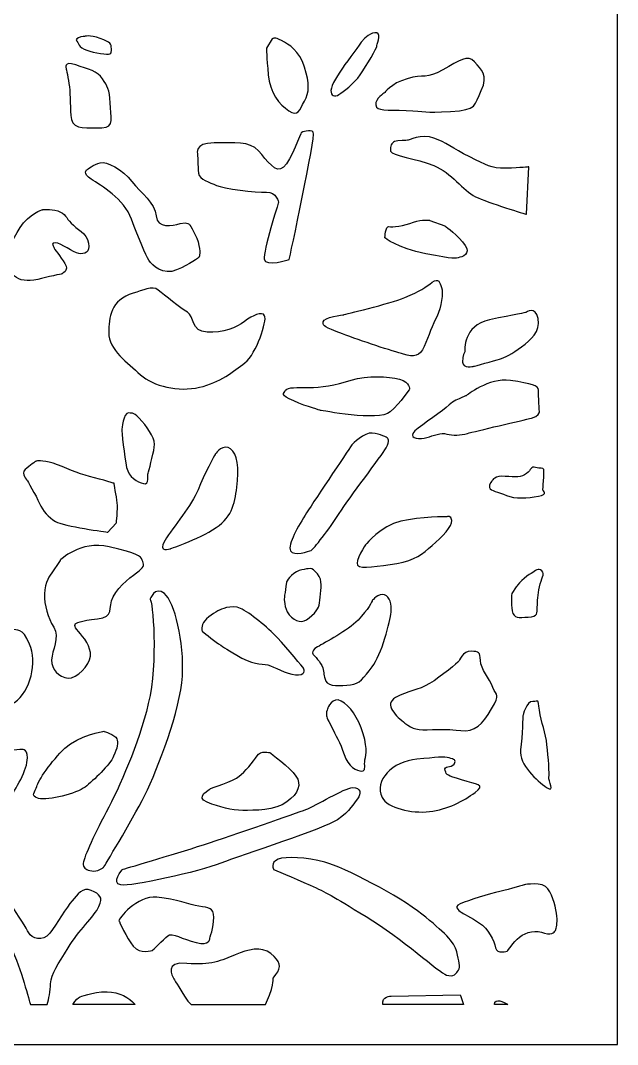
# Model space of a CAD drawing. Header units: centimetres. Extents: x -15.7 to -8.7, y -9 to 9.
# Drawn here: x -11.103 to -8.708, y -9 to -4.895 of the extents above; entities that cross this region are included whole.
import ezdxf

# ---------------------------------------------------------------- set-up
doc = ezdxf.new("R2010")
doc.units = ezdxf.units.CM
doc.header["$MEASUREMENT"] = 0
doc.layers.add('layer 1', color=7, linetype='Continuous')

msp = doc.modelspace()

# ---------------------------------------------------------------- linework, layer by layer
at = {"layer": 'layer 1', "color": 250, "lineweight": 30}
for points, knots in [([(-15.65204, 9.00077), (-15.65204, 9.00077), (-8.7077, 9.00077), (-8.7077, 9.00077), (-8.7077, 9.00077), (-8.7077, 9.00077), (-8.7077, -9.00021), (-8.7077, -9.00021), (-8.7077, -9.00021), (-8.7077, -9.00021), (-15.65204, -9.00021), (-15.65204, -9.00021), (-15.65204, -9.00021), (-15.65204, -9.00021), (-15.65204, 9.00077), (-15.65204, 9.00077)], [0, 0, 0, 0, 0.2, 0.2, 0.2, 0.2, 0.4, 0.4, 0.4, 0.4, 0.6, 0.6, 0.6, 0.6, 1, 1, 1, 1]), ([(-10.84813, -4.95873), (-10.84813, -4.95873), (-10.82677, -4.95098), (-10.78315, -4.96711), (-10.78315, -4.96711), (-10.73954, -4.98325), (-10.73954, -4.98647), (-10.73865, -5.00842), (-10.73865, -5.00842), (-10.73776, -5.03035), (-10.74132, -5.03359), (-10.78227, -5.02713), (-10.78227, -5.02713), (-10.82321, -5.02068), (-10.8597, -5.01035), (-10.86771, -4.99357), (-10.86771, -4.99357), (-10.87573, -4.97679), (-10.88285, -4.97551), (-10.87751, -4.96841), (-10.87751, -4.96841), (-10.87216, -4.96131), (-10.84813, -4.95873), (-10.84813, -4.95873)], [0, 0, 0, 0, 0.1428571, 0.1428571, 0.1428571, 0.1428571, 0.2857143, 0.2857143, 0.2857143, 0.2857143, 0.4285714, 0.4285714, 0.4285714, 0.4285714, 0.5714286, 0.5714286, 0.5714286, 0.5714286, 0.7142857, 0.7142857, 0.7142857, 0.7142857, 1, 1, 1, 1]), ([(-10.09332, -4.96776), (-10.08798, -4.96711), (-10.08531, -4.96002), (-10.05593, -4.97551), (-10.05593, -4.97551), (-10.02655, -4.99099), (-9.98383, -5.01488), (-9.96336, -5.08199), (-9.96336, -5.08199), (-9.94289, -5.1491), (-9.94378, -5.18136), (-9.96425, -5.21879), (-9.96425, -5.21879), (-9.98473, -5.25622), (-9.98918, -5.28074), (-10.02655, -5.25687), (-10.02655, -5.25687), (-10.06394, -5.23299), (-10.10311, -5.18266), (-10.10935, -5.11231), (-10.10935, -5.11231), (-10.11557, -5.04197), (-10.11646, -5.00584), (-10.11646, -5.00584), (-10.11646, -5.00584), (-10.11646, -5.00584), (-10.09332, -4.96776), (-10.09332, -4.96776)], [0, 0, 0, 0, 0.125, 0.125, 0.125, 0.125, 0.25, 0.25, 0.25, 0.25, 0.375, 0.375, 0.375, 0.375, 0.5, 0.5, 0.5, 0.5, 0.625, 0.625, 0.625, 0.625, 0.75, 0.75, 0.75, 0.75, 1, 1, 1, 1]), ([(-9.72837, -4.97228), (-9.7257, -4.96841), (-9.69456, -4.93937), (-9.67408, -4.94453), (-9.67408, -4.94453), (-9.6536, -4.9497), (-9.67586, -4.99551), (-9.67408, -4.99874), (-9.67408, -4.99874), (-9.6723, -5.00197), (-9.71412, -5.07553), (-9.73994, -5.11231), (-9.73994, -5.11231), (-9.76576, -5.1491), (-9.80759, -5.18072), (-9.82539, -5.19169), (-9.82539, -5.19169), (-9.8432, -5.20266), (-9.85833, -5.19685), (-9.85744, -5.17555), (-9.85744, -5.17555), (-9.85655, -5.15426), (-9.82985, -5.11102), (-9.80136, -5.07166), (-9.80136, -5.07166), (-9.77288, -5.03229), (-9.72837, -4.97228), (-9.72837, -4.97228)], [0, 0, 0, 0, 0.125, 0.125, 0.125, 0.125, 0.25, 0.25, 0.25, 0.25, 0.375, 0.375, 0.375, 0.375, 0.5, 0.5, 0.5, 0.5, 0.625, 0.625, 0.625, 0.625, 0.75, 0.75, 0.75, 0.75, 1, 1, 1, 1]), ([(-9.6433, -5.18548), (-9.6433, -5.18548), (-9.61821, -5.14779), (-9.55188, -5.1283), (-9.55188, -5.1283), (-9.48556, -5.1088), (-9.4748, -5.13089), (-9.40848, -5.0932), (-9.40848, -5.0932), (-9.34215, -5.05552), (-9.30809, -5.02953), (-9.28121, -5.06071), (-9.28121, -5.06071), (-9.25431, -5.0919), (-9.22564, -5.114), (-9.25431, -5.17508), (-9.25431, -5.17508), (-9.28299, -5.23616), (-9.26866, -5.25306), (-9.378, -5.25956), (-9.378, -5.25956), (-9.48736, -5.26605), (-9.4748, -5.25956), (-9.55547, -5.25565), (-9.55547, -5.25565), (-9.63613, -5.25176), (-9.67378, -5.25956), (-9.67737, -5.23356), (-9.67737, -5.23356), (-9.68095, -5.20757), (-9.6433, -5.18548), (-9.6433, -5.18548)], [0, 0, 0, 0, 0.1111111, 0.1111111, 0.1111111, 0.1111111, 0.2222222, 0.2222222, 0.2222222, 0.2222222, 0.3333333, 0.3333333, 0.3333333, 0.3333333, 0.4444444, 0.4444444, 0.4444444, 0.4444444, 0.5555556, 0.5555556, 0.5555556, 0.5555556, 0.6666667, 0.6666667, 0.6666667, 0.6666667, 0.7777778, 0.7777778, 0.7777778, 0.7777778, 1, 1, 1, 1]), ([(-10.92024, -5.08779), (-10.92024, -5.08779), (-10.93269, -5.05553), (-10.88196, -5.07295), (-10.88196, -5.07295), (-10.83123, -5.09037), (-10.79384, -5.09811), (-10.77426, -5.12909), (-10.77426, -5.12909), (-10.75467, -5.16007), (-10.74578, -5.16974), (-10.744, -5.22525), (-10.744, -5.22525), (-10.74221, -5.28074), (-10.72352, -5.32398), (-10.77692, -5.32462), (-10.77692, -5.32462), (-10.83034, -5.32527), (-10.89175, -5.3343), (-10.89887, -5.29236), (-10.89887, -5.29236), (-10.90599, -5.25041), (-10.90244, -5.19427), (-10.90688, -5.16071), (-10.90688, -5.16071), (-10.91133, -5.12715), (-10.92024, -5.08779), (-10.92024, -5.08779)], [0, 0, 0, 0, 0.125, 0.125, 0.125, 0.125, 0.25, 0.25, 0.25, 0.25, 0.375, 0.375, 0.375, 0.375, 0.5, 0.5, 0.5, 0.5, 0.625, 0.625, 0.625, 0.625, 0.75, 0.75, 0.75, 0.75, 1, 1, 1, 1]), ([(-10.3926, -5.4298), (-10.3926, -5.4298), (-10.40874, -5.38561), (-10.32628, -5.38561), (-10.32628, -5.38561), (-10.24382, -5.38561), (-10.18467, -5.37782), (-10.14882, -5.4168), (-10.14882, -5.4168), (-10.11296, -5.45579), (-10.0789, -5.51168), (-10.04844, -5.48308), (-10.04844, -5.48308), (-10.01796, -5.4545), (-9.97672, -5.34402), (-9.97672, -5.34402), (-9.97672, -5.34402), (-9.97672, -5.34402), (-9.93909, -5.32843), (-9.92833, -5.34273), (-9.92833, -5.34273), (-9.91758, -5.35702), (-10.02513, -5.85347), (-10.02513, -5.85347), (-10.02513, -5.85347), (-10.02513, -5.85347), (-10.12013, -5.88336), (-10.12552, -5.85217), (-10.12552, -5.85217), (-10.13089, -5.82098), (-10.06814, -5.62474), (-10.06814, -5.62474), (-10.06814, -5.62474), (-10.06814, -5.62474), (-10.07532, -5.58185), (-10.11655, -5.58315), (-10.11655, -5.58315), (-10.15778, -5.58445), (-10.29042, -5.56886), (-10.31731, -5.55586), (-10.31731, -5.55586), (-10.3442, -5.54286), (-10.38543, -5.53377), (-10.38902, -5.50648), (-10.38902, -5.50648), (-10.3926, -5.47919), (-10.3926, -5.4298), (-10.3926, -5.4298)], [0, 0, 0, 0, 0.0769231, 0.0769231, 0.0769231, 0.0769231, 0.1538462, 0.1538462, 0.1538462, 0.1538462, 0.2307692, 0.2307692, 0.2307692, 0.2307692, 0.3076923, 0.3076923, 0.3076923, 0.3076923, 0.3846154, 0.3846154, 0.3846154, 0.3846154, 0.4615385, 0.4615385, 0.4615385, 0.4615385, 0.5384615, 0.5384615, 0.5384615, 0.5384615, 0.6153846, 0.6153846, 0.6153846, 0.6153846, 0.6923077, 0.6923077, 0.6923077, 0.6923077, 0.7692308, 0.7692308, 0.7692308, 0.7692308, 0.8461538, 0.8461538, 0.8461538, 0.8461538, 1, 1, 1, 1]), ([(-9.55009, -5.37522), (-9.55009, -5.37522), (-9.49274, -5.34922), (-9.44433, -5.36612), (-9.44433, -5.36612), (-9.39593, -5.38302), (-9.37084, -5.4077), (-9.30092, -5.4415), (-9.30092, -5.4415), (-9.23101, -5.47529), (-9.21846, -5.48828), (-9.15573, -5.48699), (-9.15573, -5.48699), (-9.09298, -5.48568), (-9.06429, -5.48179), (-9.06429, -5.48179), (-9.06429, -5.48179), (-9.06429, -5.48179), (-9.07327, -5.67153), (-9.07327, -5.67153), (-9.07327, -5.67153), (-9.07327, -5.67153), (-9.22743, -5.62604), (-9.27761, -5.60134), (-9.27761, -5.60134), (-9.32781, -5.57666), (-9.37442, -5.50518), (-9.44433, -5.47658), (-9.44433, -5.47658), (-9.51424, -5.448), (-9.61462, -5.43759), (-9.61821, -5.4181), (-9.61821, -5.4181), (-9.62179, -5.39862), (-9.61283, -5.38431), (-9.60208, -5.38041), (-9.60208, -5.38041), (-9.59132, -5.37651), (-9.55009, -5.37522), (-9.55009, -5.37522)], [0, 0, 0, 0, 0.0909091, 0.0909091, 0.0909091, 0.0909091, 0.1818182, 0.1818182, 0.1818182, 0.1818182, 0.2727273, 0.2727273, 0.2727273, 0.2727273, 0.3636364, 0.3636364, 0.3636364, 0.3636364, 0.4545455, 0.4545455, 0.4545455, 0.4545455, 0.5454545, 0.5454545, 0.5454545, 0.5454545, 0.6363636, 0.6363636, 0.6363636, 0.6363636, 0.7272727, 0.7272727, 0.7272727, 0.7272727, 0.8181818, 0.8181818, 0.8181818, 0.8181818, 1, 1, 1, 1]), ([(-10.83717, -5.49348), (-10.83717, -5.49348), (-10.85688, -5.50648), (-10.81924, -5.53117), (-10.81924, -5.53117), (-10.7816, -5.55586), (-10.68659, -5.61045), (-10.65791, -5.69103), (-10.65791, -5.69103), (-10.62923, -5.77159), (-10.60055, -5.83527), (-10.588, -5.85607), (-10.588, -5.85607), (-10.57545, -5.87686), (-10.53063, -5.91845), (-10.47686, -5.89506), (-10.47686, -5.89506), (-10.42308, -5.87167), (-10.38723, -5.84437), (-10.38723, -5.84437), (-10.38723, -5.84437), (-10.38723, -5.84437), (-10.38006, -5.83268), (-10.38723, -5.79628), (-10.38723, -5.79628), (-10.3944, -5.7599), (-10.42488, -5.71311), (-10.42488, -5.71311), (-10.42488, -5.71311), (-10.42488, -5.71311), (-10.43026, -5.70142), (-10.46252, -5.70922), (-10.46252, -5.70922), (-10.49479, -5.71701), (-10.55395, -5.7313), (-10.55932, -5.67802), (-10.55932, -5.67802), (-10.56469, -5.62474), (-10.61847, -5.58835), (-10.65612, -5.54027), (-10.65612, -5.54027), (-10.69377, -5.49218), (-10.75829, -5.45839), (-10.7834, -5.46489), (-10.7834, -5.46489), (-10.80849, -5.47139), (-10.83717, -5.49348), (-10.83717, -5.49348)], [0, 0, 0, 0, 0.0769231, 0.0769231, 0.0769231, 0.0769231, 0.1538462, 0.1538462, 0.1538462, 0.1538462, 0.2307692, 0.2307692, 0.2307692, 0.2307692, 0.3076923, 0.3076923, 0.3076923, 0.3076923, 0.3846154, 0.3846154, 0.3846154, 0.3846154, 0.4615385, 0.4615385, 0.4615385, 0.4615385, 0.5384615, 0.5384615, 0.5384615, 0.5384615, 0.6153846, 0.6153846, 0.6153846, 0.6153846, 0.6923077, 0.6923077, 0.6923077, 0.6923077, 0.7692308, 0.7692308, 0.7692308, 0.7692308, 0.8461538, 0.8461538, 0.8461538, 0.8461538, 1, 1, 1, 1]), ([(-11.01463, -5.65333), (-11.01463, -5.65333), (-11.07021, -5.66892), (-11.10426, -5.72481), (-11.10426, -5.72481), (-11.13833, -5.78069), (-11.15982, -5.81968), (-11.15804, -5.85476), (-11.15804, -5.85476), (-11.15552, -5.90413), (-11.11952, -5.95406), (-11.03435, -5.93274), (-11.03435, -5.93274), (-10.99495, -5.92289), (-10.93755, -5.91065), (-10.93755, -5.91065), (-10.93755, -5.91065), (-10.93755, -5.91065), (-10.90708, -5.89896), (-10.92501, -5.86906), (-10.92501, -5.86906), (-10.94293, -5.83917), (-10.96982, -5.81058), (-10.96982, -5.80408), (-10.96982, -5.80408), (-10.96982, -5.79759), (-10.98417, -5.78459), (-10.96265, -5.78589), (-10.96265, -5.78589), (-10.94114, -5.78719), (-10.89094, -5.82488), (-10.86943, -5.82878), (-10.86943, -5.82878), (-10.84792, -5.83268), (-10.82282, -5.82618), (-10.83, -5.78719), (-10.83, -5.78719), (-10.83717, -5.7482), (-10.8784, -5.73), (-10.89991, -5.70791), (-10.89991, -5.70791), (-10.92142, -5.68582), (-10.92142, -5.66892), (-10.95369, -5.65853), (-10.95369, -5.65853), (-10.98596, -5.64813), (-11.01463, -5.65333), (-11.01463, -5.65333)], [0, 0, 0, 0, 0.0769231, 0.0769231, 0.0769231, 0.0769231, 0.1538462, 0.1538462, 0.1538462, 0.1538462, 0.2307692, 0.2307692, 0.2307692, 0.2307692, 0.3076923, 0.3076923, 0.3076923, 0.3076923, 0.3846154, 0.3846154, 0.3846154, 0.3846154, 0.4615385, 0.4615385, 0.4615385, 0.4615385, 0.5384615, 0.5384615, 0.5384615, 0.5384615, 0.6153846, 0.6153846, 0.6153846, 0.6153846, 0.6923077, 0.6923077, 0.6923077, 0.6923077, 0.7692308, 0.7692308, 0.7692308, 0.7692308, 0.8461538, 0.8461538, 0.8461538, 0.8461538, 1, 1, 1, 1]), ([(-9.64152, -5.7664), (-9.64152, -5.7664), (-9.59311, -5.80669), (-9.4766, -5.83007), (-9.4766, -5.83007), (-9.36008, -5.85347), (-9.36008, -5.84957), (-9.34036, -5.84437), (-9.34036, -5.84437), (-9.32064, -5.83917), (-9.29196, -5.82358), (-9.3296, -5.782), (-9.3296, -5.782), (-9.36724, -5.74041), (-9.4013, -5.71832), (-9.4013, -5.71832), (-9.4013, -5.71832), (-9.4013, -5.71832), (-9.46047, -5.69621), (-9.46047, -5.69621), (-9.46047, -5.69621), (-9.46047, -5.69621), (-9.49093, -5.68972), (-9.52678, -5.70401), (-9.52678, -5.70401), (-9.56264, -5.71832), (-9.61283, -5.72481), (-9.62538, -5.72091), (-9.62538, -5.72091), (-9.63792, -5.71701), (-9.64152, -5.7664), (-9.64152, -5.7664)], [0, 0, 0, 0, 0.1111111, 0.1111111, 0.1111111, 0.1111111, 0.2222222, 0.2222222, 0.2222222, 0.2222222, 0.3333333, 0.3333333, 0.3333333, 0.3333333, 0.4444444, 0.4444444, 0.4444444, 0.4444444, 0.5555556, 0.5555556, 0.5555556, 0.5555556, 0.6666667, 0.6666667, 0.6666667, 0.6666667, 0.7777778, 0.7777778, 0.7777778, 0.7777778, 1, 1, 1, 1]), ([(-9.80643, -6.0744), (-9.80643, -6.0744), (-9.88889, -6.0835), (-9.88889, -6.10299), (-9.88889, -6.10299), (-9.88889, -6.12248), (-9.88531, -6.12248), (-9.81181, -6.15108), (-9.81181, -6.15108), (-9.73831, -6.17967), (-9.60746, -6.22125), (-9.56622, -6.23295), (-9.56622, -6.23295), (-9.52499, -6.24465), (-9.50169, -6.24205), (-9.48376, -6.20176), (-9.48376, -6.20176), (-9.46584, -6.16147), (-9.44971, -6.11339), (-9.43178, -6.0796), (-9.43178, -6.0796), (-9.41385, -6.04581), (-9.40668, -5.98472), (-9.41385, -5.96523), (-9.41385, -5.96523), (-9.42102, -5.94574), (-9.42461, -5.92494), (-9.4515, -5.94444), (-9.4515, -5.94444), (-9.47838, -5.96394), (-9.49811, -5.98083), (-9.56084, -6.00552), (-9.56084, -6.00552), (-9.62359, -6.03021), (-9.80643, -6.0744), (-9.80643, -6.0744)], [0, 0, 0, 0, 0.1, 0.1, 0.1, 0.1, 0.2, 0.2, 0.2, 0.2, 0.3, 0.3, 0.3, 0.3, 0.4, 0.4, 0.4, 0.4, 0.5, 0.5, 0.5, 0.5, 0.6, 0.6, 0.6, 0.6, 0.7, 0.7, 0.7, 0.7, 0.8, 0.8, 0.8, 0.8, 1, 1, 1, 1]), ([(-10.65074, -5.98862), (-10.6131, -5.97823), (-10.57545, -5.95484), (-10.55035, -5.97563), (-10.55035, -5.97563), (-10.52526, -5.99642), (-10.46252, -6.04841), (-10.43384, -6.064), (-10.43384, -6.064), (-10.40515, -6.0796), (-10.4195, -6.14198), (-10.35496, -6.14458), (-10.35496, -6.14458), (-10.29042, -6.14718), (-10.23665, -6.12639), (-10.20439, -6.1017), (-10.20439, -6.1017), (-10.17212, -6.077), (-10.13447, -6.0588), (-10.12372, -6.0783), (-10.12372, -6.0783), (-10.11296, -6.09779), (-10.15599, -6.23165), (-10.20259, -6.26674), (-10.20259, -6.26674), (-10.2492, -6.30183), (-10.30118, -6.34602), (-10.38543, -6.36551), (-10.38543, -6.36551), (-10.46969, -6.385), (-10.57008, -6.36161), (-10.62205, -6.31483), (-10.62205, -6.31483), (-10.67404, -6.26804), (-10.74933, -6.21476), (-10.74933, -6.14588), (-10.74933, -6.14588), (-10.74933, -6.08721), (-10.74213, -6.01387), (-10.65074, -5.98862)], [0, 0, 0, 0, 0.0909091, 0.0909091, 0.0909091, 0.0909091, 0.1818182, 0.1818182, 0.1818182, 0.1818182, 0.2727273, 0.2727273, 0.2727273, 0.2727273, 0.3636364, 0.3636364, 0.3636364, 0.3636364, 0.4545455, 0.4545455, 0.4545455, 0.4545455, 0.5454545, 0.5454545, 0.5454545, 0.5454545, 0.6363636, 0.6363636, 0.6363636, 0.6363636, 0.7272727, 0.7272727, 0.7272727, 0.7272727, 0.8181818, 0.8181818, 0.8181818, 0.8181818, 1, 1, 1, 1]), ([(-9.32064, -6.22386), (-9.32064, -6.21736), (-9.32781, -6.11729), (-9.22204, -6.09519), (-9.22204, -6.09519), (-9.11628, -6.0731), (-9.07505, -6.0653), (-9.07505, -6.0653), (-9.07505, -6.0653), (-9.07505, -6.0653), (-9.03741, -6.03671), (-9.02665, -6.09), (-9.02665, -6.09), (-9.01589, -6.14328), (-9.05534, -6.17447), (-9.09298, -6.20306), (-9.09298, -6.20306), (-9.13062, -6.23165), (-9.1611, -6.24595), (-9.18082, -6.25244), (-9.18082, -6.25244), (-9.20054, -6.25894), (-9.28479, -6.28104), (-9.28479, -6.28104), (-9.28479, -6.28104), (-9.28479, -6.28104), (-9.3296, -6.29144), (-9.3296, -6.26414), (-9.3296, -6.26414), (-9.3296, -6.23685), (-9.32064, -6.22386), (-9.32064, -6.22386)], [0, 0, 0, 0, 0.1111111, 0.1111111, 0.1111111, 0.1111111, 0.2222222, 0.2222222, 0.2222222, 0.2222222, 0.3333333, 0.3333333, 0.3333333, 0.3333333, 0.4444444, 0.4444444, 0.4444444, 0.4444444, 0.5555556, 0.5555556, 0.5555556, 0.5555556, 0.6666667, 0.6666667, 0.6666667, 0.6666667, 0.7777778, 0.7777778, 0.7777778, 0.7777778, 1, 1, 1, 1]), ([(-9.89964, -6.45778), (-9.89964, -6.45778), (-9.66482, -6.50327), (-9.62, -6.46428), (-9.62, -6.46428), (-9.57519, -6.42529), (-9.54292, -6.37331), (-9.54292, -6.37331), (-9.54292, -6.37331), (-9.54292, -6.37331), (-9.53753, -6.34471), (-9.58235, -6.33302), (-9.58235, -6.33302), (-9.62717, -6.32133), (-9.71143, -6.31743), (-9.77596, -6.33692), (-9.77596, -6.33692), (-9.84049, -6.35641), (-9.89964, -6.36681), (-9.94625, -6.36681), (-9.94625, -6.36681), (-9.99286, -6.36681), (-10.0323, -6.36421), (-10.03947, -6.3772), (-10.03947, -6.3772), (-10.04663, -6.3902), (-10.06457, -6.3954), (-10.0072, -6.42009), (-10.0072, -6.42009), (-9.94984, -6.44479), (-9.89964, -6.45778), (-9.89964, -6.45778)], [0, 0, 0, 0, 0.1111111, 0.1111111, 0.1111111, 0.1111111, 0.2222222, 0.2222222, 0.2222222, 0.2222222, 0.3333333, 0.3333333, 0.3333333, 0.3333333, 0.4444444, 0.4444444, 0.4444444, 0.4444444, 0.5555556, 0.5555556, 0.5555556, 0.5555556, 0.6666667, 0.6666667, 0.6666667, 0.6666667, 0.7777778, 0.7777778, 0.7777778, 0.7777778, 1, 1, 1, 1]), ([(-9.31526, -6.3993), (-9.31526, -6.3993), (-9.22384, -6.32522), (-9.13779, -6.33822), (-9.13779, -6.33822), (-9.05175, -6.35121), (-9.02487, -6.35771), (-9.02487, -6.3772), (-9.02487, -6.3772), (-9.02487, -6.3967), (-9.02128, -6.46558), (-9.02128, -6.46558), (-9.02128, -6.46558), (-9.02128, -6.46558), (-9.02307, -6.48117), (-9.05354, -6.48897), (-9.05354, -6.48897), (-9.08402, -6.49677), (-9.28121, -6.54226), (-9.30988, -6.55006), (-9.30988, -6.55006), (-9.33857, -6.55785), (-9.36903, -6.55915), (-9.39235, -6.55265), (-9.39235, -6.55265), (-9.41565, -6.54616), (-9.44611, -6.55915), (-9.47301, -6.56695), (-9.47301, -6.56695), (-9.49989, -6.57475), (-9.54113, -6.57215), (-9.52858, -6.55006), (-9.52858, -6.55006), (-9.51602, -6.52796), (-9.4282, -6.47728), (-9.39593, -6.44609), (-9.39593, -6.44609), (-9.36366, -6.4149), (-9.31526, -6.3993), (-9.31526, -6.3993)], [0, 0, 0, 0, 0.0909091, 0.0909091, 0.0909091, 0.0909091, 0.1818182, 0.1818182, 0.1818182, 0.1818182, 0.2727273, 0.2727273, 0.2727273, 0.2727273, 0.3636364, 0.3636364, 0.3636364, 0.3636364, 0.4545455, 0.4545455, 0.4545455, 0.4545455, 0.5454545, 0.5454545, 0.5454545, 0.5454545, 0.6363636, 0.6363636, 0.6363636, 0.6363636, 0.7272727, 0.7272727, 0.7272727, 0.7272727, 0.8181818, 0.8181818, 0.8181818, 0.8181818, 1, 1, 1, 1]), ([(-10.69735, -6.53576), (-10.69735, -6.53576), (-10.69018, -6.46688), (-10.67046, -6.46818), (-10.67046, -6.46818), (-10.65074, -6.46948), (-10.64895, -6.46428), (-10.61668, -6.50067), (-10.61668, -6.50067), (-10.58441, -6.53706), (-10.56111, -6.57605), (-10.56649, -6.60593), (-10.56649, -6.60593), (-10.57187, -6.63582), (-10.588, -6.7034), (-10.59159, -6.70991), (-10.59159, -6.70991), (-10.59517, -6.7164), (-10.58441, -6.75799), (-10.60951, -6.75149), (-10.60951, -6.75149), (-10.63461, -6.74499), (-10.66867, -6.7268), (-10.67763, -6.68651), (-10.67763, -6.68651), (-10.68659, -6.64622), (-10.69735, -6.53576), (-10.69735, -6.53576)], [0, 0, 0, 0, 0.125, 0.125, 0.125, 0.125, 0.25, 0.25, 0.25, 0.25, 0.375, 0.375, 0.375, 0.375, 0.5, 0.5, 0.5, 0.5, 0.625, 0.625, 0.625, 0.625, 0.75, 0.75, 0.75, 0.75, 1, 1, 1, 1]), ([(-9.77237, -6.59424), (-9.77237, -6.59424), (-9.72397, -6.54485), (-9.6917, -6.54875), (-9.6917, -6.54875), (-9.65943, -6.55265), (-9.63076, -6.56825), (-9.63076, -6.56825), (-9.63076, -6.56825), (-9.63076, -6.56825), (-9.61821, -6.57734), (-9.63613, -6.60853), (-9.63613, -6.60853), (-9.65406, -6.63972), (-9.78492, -6.80867), (-9.82436, -6.87106), (-9.82436, -6.87106), (-9.8638, -6.93343), (-9.92833, -7.01531), (-9.93729, -7.01921), (-9.93729, -7.01921), (-9.94625, -7.0231), (-10.0072, -7.0439), (-10.01975, -7.02051), (-10.01975, -7.02051), (-10.0323, -6.99711), (-9.98927, -6.92174), (-9.95521, -6.86845), (-9.95521, -6.86845), (-9.92115, -6.81517), (-9.77237, -6.59424), (-9.77237, -6.59424)], [0, 0, 0, 0, 0.1111111, 0.1111111, 0.1111111, 0.1111111, 0.2222222, 0.2222222, 0.2222222, 0.2222222, 0.3333333, 0.3333333, 0.3333333, 0.3333333, 0.4444444, 0.4444444, 0.4444444, 0.4444444, 0.5555556, 0.5555556, 0.5555556, 0.5555556, 0.6666667, 0.6666667, 0.6666667, 0.6666667, 0.7777778, 0.7777778, 0.7777778, 0.7777778, 1, 1, 1, 1]), ([(-10.32269, -6.63453), (-10.32269, -6.63453), (-10.30118, -6.59814), (-10.27071, -6.60724), (-10.27071, -6.60724), (-10.24024, -6.61633), (-10.2259, -6.66442), (-10.23307, -6.7385), (-10.23307, -6.7385), (-10.24024, -6.81257), (-10.24561, -6.87106), (-10.30655, -6.91914), (-10.30655, -6.91914), (-10.36751, -6.96722), (-10.50196, -7.01271), (-10.50196, -7.01271), (-10.50196, -7.01271), (-10.50196, -7.01271), (-10.55574, -7.0322), (-10.52347, -6.97892), (-10.52347, -6.97892), (-10.4912, -6.92563), (-10.41412, -6.83596), (-10.39081, -6.77618), (-10.39081, -6.77618), (-10.36751, -6.7164), (-10.32269, -6.63453), (-10.32269, -6.63453)], [0, 0, 0, 0, 0.125, 0.125, 0.125, 0.125, 0.25, 0.25, 0.25, 0.25, 0.375, 0.375, 0.375, 0.375, 0.5, 0.5, 0.5, 0.5, 0.625, 0.625, 0.625, 0.625, 0.75, 0.75, 0.75, 0.75, 1, 1, 1, 1]), ([(-11.07738, -6.7372), (-11.07738, -6.7372), (-11.10247, -6.7125), (-11.08454, -6.69561), (-11.08454, -6.69561), (-11.06662, -6.67871), (-11.04152, -6.66182), (-11.04152, -6.66182), (-11.04152, -6.66182), (-11.04152, -6.66182), (-11.02898, -6.65662), (-10.98774, -6.66572), (-10.98774, -6.66572), (-10.94652, -6.67482), (-10.89094, -6.70601), (-10.84434, -6.7177), (-10.84434, -6.7177), (-10.79773, -6.7294), (-10.72782, -6.75019), (-10.72782, -6.75019), (-10.72782, -6.75019), (-10.72782, -6.75019), (-10.71886, -6.80217), (-10.71527, -6.82816), (-10.71527, -6.82816), (-10.71168, -6.85416), (-10.71886, -6.91004), (-10.71886, -6.91004), (-10.71886, -6.91004), (-10.71886, -6.91004), (-10.75291, -6.94643), (-10.75291, -6.94643), (-10.75291, -6.94643), (-10.75291, -6.94643), (-10.93218, -6.92174), (-10.96265, -6.90355), (-10.96265, -6.90355), (-10.99312, -6.88534), (-11.01284, -6.86326), (-11.02718, -6.83077), (-11.02718, -6.83077), (-11.04152, -6.79828), (-11.07738, -6.7372), (-11.07738, -6.7372)], [0, 0, 0, 0, 0.0833333, 0.0833333, 0.0833333, 0.0833333, 0.1666667, 0.1666667, 0.1666667, 0.1666667, 0.25, 0.25, 0.25, 0.25, 0.3333333, 0.3333333, 0.3333333, 0.3333333, 0.4166667, 0.4166667, 0.4166667, 0.4166667, 0.5, 0.5, 0.5, 0.5, 0.5833333, 0.5833333, 0.5833333, 0.5833333, 0.6666667, 0.6666667, 0.6666667, 0.6666667, 0.75, 0.75, 0.75, 0.75, 0.8333333, 0.8333333, 0.8333333, 0.8333333, 1, 1, 1, 1]), ([(-9.21033, -6.73916), (-9.21033, -6.73916), (-9.20054, -6.71851), (-9.1587, -6.72238), (-9.1587, -6.72238), (-9.11687, -6.72625), (-9.09373, -6.72754), (-9.07325, -6.71141), (-9.07325, -6.71141), (-9.05277, -6.69528), (-9.05545, -6.68108), (-9.03675, -6.68689), (-9.03675, -6.68689), (-9.01807, -6.6927), (-9.0065, -6.68495), (-9.00382, -6.69528), (-9.00382, -6.69528), (-9.00115, -6.7056), (-9.00739, -6.77787), (-9.00739, -6.77787), (-9.00739, -6.77787), (-9.00739, -6.77787), (-8.98246, -6.79594), (-9.02519, -6.8024), (-9.02519, -6.8024), (-9.06791, -6.80885), (-9.11954, -6.81402), (-9.15336, -6.79918), (-9.15336, -6.79918), (-9.18719, -6.78433), (-9.21745, -6.7811), (-9.221, -6.76755), (-9.221, -6.76755), (-9.22457, -6.754), (-9.21033, -6.73916), (-9.21033, -6.73916)], [0, 0, 0, 0, 0.1, 0.1, 0.1, 0.1, 0.2, 0.2, 0.2, 0.2, 0.3, 0.3, 0.3, 0.3, 0.4, 0.4, 0.4, 0.4, 0.5, 0.5, 0.5, 0.5, 0.6, 0.6, 0.6, 0.6, 0.7, 0.7, 0.7, 0.7, 0.8, 0.8, 0.8, 0.8, 1, 1, 1, 1]), ([(-9.7168, -6.99452), (-9.7168, -6.99452), (-9.65765, -6.92044), (-9.57698, -6.90225), (-9.57698, -6.90225), (-9.49632, -6.88405), (-9.39235, -6.88405), (-9.39235, -6.88405), (-9.39235, -6.88405), (-9.39235, -6.88405), (-9.37621, -6.87755), (-9.37263, -6.89965), (-9.37263, -6.89965), (-9.36903, -6.92174), (-9.41206, -6.96592), (-9.4515, -6.99971), (-9.4515, -6.99971), (-9.49093, -7.03351), (-9.51962, -7.05949), (-9.59311, -7.07119), (-9.59311, -7.07119), (-9.66661, -7.08289), (-9.73831, -7.09458), (-9.75086, -7.07899), (-9.75086, -7.07899), (-9.76341, -7.06339), (-9.7168, -6.99452), (-9.7168, -6.99452)], [0, 0, 0, 0, 0.125, 0.125, 0.125, 0.125, 0.25, 0.25, 0.25, 0.25, 0.375, 0.375, 0.375, 0.375, 0.5, 0.5, 0.5, 0.5, 0.625, 0.625, 0.625, 0.625, 0.75, 0.75, 0.75, 0.75, 1, 1, 1, 1]), ([(-10.94472, -7.05949), (-10.94472, -7.05949), (-10.86406, -6.97762), (-10.74754, -7.00491), (-10.74754, -7.00491), (-10.63102, -7.0322), (-10.62205, -7.04131), (-10.61489, -7.0582), (-10.61489, -7.0582), (-10.60772, -7.07509), (-10.60413, -7.08289), (-10.62743, -7.10108), (-10.62743, -7.10108), (-10.65074, -7.11928), (-10.70811, -7.15827), (-10.7314, -7.20504), (-10.7314, -7.20504), (-10.75471, -7.25183), (-10.72424, -7.28693), (-10.79415, -7.29342), (-10.79415, -7.29342), (-10.86406, -7.29992), (-10.88199, -7.31292), (-10.88199, -7.31292), (-10.88199, -7.31292), (-10.88199, -7.31292), (-10.89275, -7.32071), (-10.87123, -7.34411), (-10.87123, -7.34411), (-10.84972, -7.3675), (-10.81924, -7.40519), (-10.82282, -7.44288), (-10.82282, -7.44288), (-10.82641, -7.48056), (-10.87661, -7.53385), (-10.91245, -7.53126), (-10.91245, -7.53126), (-10.94831, -7.52865), (-10.98057, -7.49616), (-10.97878, -7.45848), (-10.97878, -7.45848), (-10.97699, -7.42078), (-10.94472, -7.3662), (-10.96982, -7.32721), (-10.96982, -7.32721), (-10.99492, -7.28823), (-11.00747, -7.23884), (-11.00747, -7.19335), (-11.00747, -7.19335), (-11.00747, -7.14787), (-10.98057, -7.11278), (-10.98057, -7.11278), (-10.98057, -7.11278), (-10.98057, -7.11278), (-10.94472, -7.05949), (-10.94472, -7.05949)], [0, 0, 0, 0, 0.0666667, 0.0666667, 0.0666667, 0.0666667, 0.1333333, 0.1333333, 0.1333333, 0.1333333, 0.2, 0.2, 0.2, 0.2, 0.2666667, 0.2666667, 0.2666667, 0.2666667, 0.3333333, 0.3333333, 0.3333333, 0.3333333, 0.4, 0.4, 0.4, 0.4, 0.4666667, 0.4666667, 0.4666667, 0.4666667, 0.5333333, 0.5333333, 0.5333333, 0.5333333, 0.6, 0.6, 0.6, 0.6, 0.6666667, 0.6666667, 0.6666667, 0.6666667, 0.7333333, 0.7333333, 0.7333333, 0.7333333, 0.8, 0.8, 0.8, 0.8, 0.8666667, 0.8666667, 0.8666667, 0.8666667, 1, 1, 1, 1]), ([(-10.03588, -7.14527), (-10.03409, -7.13747), (-10.00362, -7.10108), (-9.97493, -7.09718), (-9.97493, -7.09718), (-9.94625, -7.09329), (-9.93549, -7.08289), (-9.9122, -7.11278), (-9.9122, -7.11278), (-9.88889, -7.14267), (-9.89785, -7.16996), (-9.90145, -7.20635), (-9.90145, -7.20635), (-9.90502, -7.24274), (-9.90323, -7.25183), (-9.93371, -7.28043), (-9.93371, -7.28043), (-9.96418, -7.30901), (-9.98748, -7.31162), (-10.01617, -7.28693), (-10.01617, -7.28693), (-10.04484, -7.26223), (-10.04484, -7.22064), (-10.04484, -7.21284), (-10.04484, -7.21284), (-10.04484, -7.20504), (-10.03588, -7.14527), (-10.03588, -7.14527)], [0, 0, 0, 0, 0.125, 0.125, 0.125, 0.125, 0.25, 0.25, 0.25, 0.25, 0.375, 0.375, 0.375, 0.375, 0.5, 0.5, 0.5, 0.5, 0.625, 0.625, 0.625, 0.625, 0.75, 0.75, 0.75, 0.75, 1, 1, 1, 1]), ([(-9.1142, -7.16571), (-9.1142, -7.16184), (-9.07414, -7.12054), (-9.05456, -7.11151), (-9.05456, -7.11151), (-9.03498, -7.10247), (-9.02697, -7.08698), (-9.01184, -7.10118), (-9.01184, -7.10118), (-8.9967, -7.11538), (-9.0145, -7.13151), (-9.02074, -7.16507), (-9.02074, -7.16507), (-9.02697, -7.19862), (-9.02964, -7.2225), (-9.02964, -7.24702), (-9.02964, -7.24702), (-9.02964, -7.27155), (-9.02697, -7.2838), (-9.06613, -7.28639), (-9.06613, -7.28639), (-9.1053, -7.28897), (-9.12398, -7.2922), (-9.13022, -7.26186), (-9.13022, -7.26186), (-9.13644, -7.23153), (-9.132, -7.19217), (-9.132, -7.19217), (-9.132, -7.19217), (-9.132, -7.19217), (-9.1142, -7.16571), (-9.1142, -7.16571)], [0, 0, 0, 0, 0.1111111, 0.1111111, 0.1111111, 0.1111111, 0.2222222, 0.2222222, 0.2222222, 0.2222222, 0.3333333, 0.3333333, 0.3333333, 0.3333333, 0.4444444, 0.4444444, 0.4444444, 0.4444444, 0.5555556, 0.5555556, 0.5555556, 0.5555556, 0.6666667, 0.6666667, 0.6666667, 0.6666667, 0.7777778, 0.7777778, 0.7777778, 0.7777778, 1, 1, 1, 1]), ([(-10.58325, -7.21584), (-10.58325, -7.21584), (-10.56526, -7.16106), (-10.52569, -7.19236), (-10.52569, -7.19236), (-10.48613, -7.22366), (-10.44481, -7.38796), (-10.45374, -7.52359), (-10.45374, -7.52359), (-10.46266, -7.65923), (-10.55088, -7.89395), (-10.60484, -8.00088), (-10.60484, -8.00088), (-10.6588, -8.10782), (-10.77032, -8.29039), (-10.77032, -8.29039), (-10.77032, -8.29039), (-10.77032, -8.29039), (-10.79562, -8.30922), (-10.81698, -8.30406), (-10.81698, -8.30406), (-10.83834, -8.29889), (-10.84991, -8.2976), (-10.8517, -8.27824), (-10.8517, -8.27824), (-10.85348, -8.25888), (-10.81349, -8.17042), (-10.75953, -8.0687), (-10.75953, -8.0687), (-10.70556, -7.96698), (-10.63077, -7.80041), (-10.59044, -7.63314), (-10.59044, -7.63314), (-10.55013, -7.46586), (-10.5731, -7.21705), (-10.58325, -7.21584)], [0, 0, 0, 0, 0.1, 0.1, 0.1, 0.1, 0.2, 0.2, 0.2, 0.2, 0.3, 0.3, 0.3, 0.3, 0.4, 0.4, 0.4, 0.4, 0.5, 0.5, 0.5, 0.5, 0.6, 0.6, 0.6, 0.6, 0.7, 0.7, 0.7, 0.7, 0.8, 0.8, 0.8, 0.8, 1, 1, 1, 1]), ([(-9.6917, -7.22064), (-9.6917, -7.22064), (-9.66661, -7.18945), (-9.6433, -7.19725), (-9.6433, -7.19725), (-9.62, -7.20504), (-9.61462, -7.23494), (-9.61641, -7.26743), (-9.61641, -7.26743), (-9.61821, -7.29992), (-9.65586, -7.44028), (-9.6917, -7.48577), (-9.6917, -7.48577), (-9.72756, -7.53126), (-9.7419, -7.55464), (-9.77955, -7.55854), (-9.77955, -7.55854), (-9.81719, -7.56244), (-9.86738, -7.56634), (-9.87814, -7.54295), (-9.87814, -7.54295), (-9.88889, -7.51956), (-9.88351, -7.51176), (-9.89069, -7.48966), (-9.89069, -7.48966), (-9.89785, -7.46757), (-9.92654, -7.43898), (-9.92654, -7.43898), (-9.92654, -7.43898), (-9.92654, -7.43898), (-9.94447, -7.42468), (-9.9122, -7.40649), (-9.9122, -7.40649), (-9.87993, -7.3883), (-9.7903, -7.34021), (-9.74907, -7.29862), (-9.74907, -7.29862), (-9.70783, -7.25703), (-9.6917, -7.22064), (-9.6917, -7.22064)], [0, 0, 0, 0, 0.0909091, 0.0909091, 0.0909091, 0.0909091, 0.1818182, 0.1818182, 0.1818182, 0.1818182, 0.2727273, 0.2727273, 0.2727273, 0.2727273, 0.3636364, 0.3636364, 0.3636364, 0.3636364, 0.4545455, 0.4545455, 0.4545455, 0.4545455, 0.5454545, 0.5454545, 0.5454545, 0.5454545, 0.6363636, 0.6363636, 0.6363636, 0.6363636, 0.7272727, 0.7272727, 0.7272727, 0.7272727, 0.8181818, 0.8181818, 0.8181818, 0.8181818, 1, 1, 1, 1]), ([(-10.37468, -7.34281), (-10.37468, -7.34281), (-10.38006, -7.32202), (-10.36393, -7.30122), (-10.36393, -7.30122), (-10.3478, -7.28043), (-10.30477, -7.25833), (-10.30477, -7.25833), (-10.30477, -7.25833), (-10.30477, -7.25833), (-10.25637, -7.23494), (-10.22052, -7.25183), (-10.22052, -7.25183), (-10.18467, -7.26873), (-10.11117, -7.32721), (-10.07174, -7.3701), (-10.07174, -7.3701), (-10.0323, -7.41299), (-9.96775, -7.49096), (-9.96775, -7.49096), (-9.96775, -7.49096), (-9.96775, -7.49096), (-9.95521, -7.51566), (-9.98748, -7.51825), (-9.98748, -7.51825), (-10.01975, -7.52085), (-10.07174, -7.49486), (-10.10041, -7.48186), (-10.10041, -7.48186), (-10.1291, -7.46887), (-10.15599, -7.48446), (-10.21514, -7.45068), (-10.21514, -7.45068), (-10.27429, -7.41688), (-10.28505, -7.40909), (-10.30836, -7.39349), (-10.30836, -7.39349), (-10.33167, -7.3779), (-10.37468, -7.34281), (-10.37468, -7.34281)], [0, 0, 0, 0, 0.0909091, 0.0909091, 0.0909091, 0.0909091, 0.1818182, 0.1818182, 0.1818182, 0.1818182, 0.2727273, 0.2727273, 0.2727273, 0.2727273, 0.3636364, 0.3636364, 0.3636364, 0.3636364, 0.4545455, 0.4545455, 0.4545455, 0.4545455, 0.5454545, 0.5454545, 0.5454545, 0.5454545, 0.6363636, 0.6363636, 0.6363636, 0.6363636, 0.7272727, 0.7272727, 0.7272727, 0.7272727, 0.8181818, 0.8181818, 0.8181818, 0.8181818, 1, 1, 1, 1]), ([(-11.48608, -7.39739), (-11.43052, -7.38179), (-11.36418, -7.3662), (-11.35343, -7.40779), (-11.35343, -7.40779), (-11.34267, -7.44937), (-11.35881, -7.49096), (-11.3391, -7.51566), (-11.3391, -7.51566), (-11.31937, -7.54034), (-11.24409, -7.56504), (-11.22437, -7.52346), (-11.22437, -7.52346), (-11.20464, -7.48186), (-11.18673, -7.40649), (-11.18673, -7.40649), (-11.18673, -7.40649), (-11.18673, -7.40649), (-11.15984, -7.32331), (-11.13833, -7.33371), (-11.13833, -7.33371), (-11.11681, -7.34411), (-11.0971, -7.32331), (-11.06662, -7.39479), (-11.06662, -7.39479), (-11.03614, -7.46627), (-11.06162, -7.58517), (-11.12757, -7.62872), (-11.12757, -7.62872), (-11.19353, -7.67227), (-11.32354, -7.67258), (-11.40542, -7.64172), (-11.40542, -7.64172), (-11.4873, -7.61086), (-11.53448, -7.60922), (-11.53448, -7.60922), (-11.53448, -7.60922), (-11.53448, -7.60922), (-11.59006, -7.60532), (-11.58468, -7.65731), (-11.58468, -7.65731), (-11.5793, -7.70929), (-11.57213, -7.75998), (-11.57213, -7.75998), (-11.57213, -7.75998), (-11.57213, -7.75998), (-11.59184, -7.82626), (-11.63846, -7.78987), (-11.63846, -7.78987), (-11.72691, -7.7208), (-11.72741, -7.61437), (-11.68506, -7.52995), (-11.68506, -7.52995), (-11.65797, -7.47593), (-11.5528, -7.41611), (-11.48608, -7.39739)], [0, 0, 0, 0, 0.0666667, 0.0666667, 0.0666667, 0.0666667, 0.1333333, 0.1333333, 0.1333333, 0.1333333, 0.2, 0.2, 0.2, 0.2, 0.2666667, 0.2666667, 0.2666667, 0.2666667, 0.3333333, 0.3333333, 0.3333333, 0.3333333, 0.4, 0.4, 0.4, 0.4, 0.4666667, 0.4666667, 0.4666667, 0.4666667, 0.5333333, 0.5333333, 0.5333333, 0.5333333, 0.6, 0.6, 0.6, 0.6, 0.6666667, 0.6666667, 0.6666667, 0.6666667, 0.7333333, 0.7333333, 0.7333333, 0.7333333, 0.8, 0.8, 0.8, 0.8, 0.8666667, 0.8666667, 0.8666667, 0.8666667, 1, 1, 1, 1]), ([(-9.34573, -7.46497), (-9.34573, -7.46497), (-9.32781, -7.42078), (-9.29555, -7.42338), (-9.29555, -7.42338), (-9.26328, -7.42598), (-9.25969, -7.42468), (-9.2579, -7.46107), (-9.2579, -7.46107), (-9.2561, -7.49745), (-9.22204, -7.53126), (-9.2077, -7.56894), (-9.2077, -7.56894), (-9.19337, -7.60663), (-9.17724, -7.59103), (-9.21308, -7.65471), (-9.21308, -7.65471), (-9.24894, -7.71839), (-9.28121, -7.74699), (-9.33677, -7.74178), (-9.33677, -7.74178), (-9.39235, -7.73659), (-9.38697, -7.73659), (-9.44971, -7.73788), (-9.44971, -7.73788), (-9.51245, -7.73919), (-9.52858, -7.73788), (-9.56084, -7.7119), (-9.56084, -7.7119), (-9.59311, -7.6859), (-9.64868, -7.63651), (-9.59849, -7.60922), (-9.59849, -7.60922), (-9.54829, -7.58193), (-9.50887, -7.58063), (-9.46225, -7.55334), (-9.46225, -7.55334), (-9.41565, -7.52605), (-9.34573, -7.46497), (-9.34573, -7.46497)], [0, 0, 0, 0, 0.0909091, 0.0909091, 0.0909091, 0.0909091, 0.1818182, 0.1818182, 0.1818182, 0.1818182, 0.2727273, 0.2727273, 0.2727273, 0.2727273, 0.3636364, 0.3636364, 0.3636364, 0.3636364, 0.4545455, 0.4545455, 0.4545455, 0.4545455, 0.5454545, 0.5454545, 0.5454545, 0.5454545, 0.6363636, 0.6363636, 0.6363636, 0.6363636, 0.7272727, 0.7272727, 0.7272727, 0.7272727, 0.8181818, 0.8181818, 0.8181818, 0.8181818, 1, 1, 1, 1]), ([(-9.87079, -7.65293), (-9.87079, -7.65293), (-9.8521, -7.60323), (-9.81649, -7.62324), (-9.81649, -7.62324), (-9.78088, -7.64325), (-9.74885, -7.68713), (-9.72837, -7.75424), (-9.72837, -7.75424), (-9.7079, -7.82135), (-9.72036, -7.84588), (-9.72214, -7.86717), (-9.72214, -7.86717), (-9.72392, -7.88847), (-9.7168, -7.90332), (-9.7346, -7.90395), (-9.7346, -7.90395), (-9.7524, -7.9046), (-9.78978, -7.88718), (-9.80492, -7.83748), (-9.80492, -7.83748), (-9.82006, -7.7878), (-9.83875, -7.76069), (-9.85566, -7.72649), (-9.85566, -7.72649), (-9.87256, -7.69229), (-9.87613, -7.68584), (-9.87613, -7.67487), (-9.87613, -7.67487), (-9.87613, -7.66389), (-9.87079, -7.65293), (-9.87079, -7.65293)], [0, 0, 0, 0, 0.1111111, 0.1111111, 0.1111111, 0.1111111, 0.2222222, 0.2222222, 0.2222222, 0.2222222, 0.3333333, 0.3333333, 0.3333333, 0.3333333, 0.4444444, 0.4444444, 0.4444444, 0.4444444, 0.5555556, 0.5555556, 0.5555556, 0.5555556, 0.6666667, 0.6666667, 0.6666667, 0.6666667, 0.7777778, 0.7777778, 0.7777778, 0.7777778, 1, 1, 1, 1]), ([(-9.08761, -7.682), (-9.08761, -7.682), (-9.07327, -7.62352), (-9.04816, -7.62482), (-9.04816, -7.62482), (-9.02307, -7.62612), (-9.02845, -7.60922), (-9.02128, -7.65991), (-9.02128, -7.65991), (-9.01411, -7.71059), (-8.99618, -7.74958), (-8.9908, -7.79897), (-8.9908, -7.79897), (-8.98542, -7.84835), (-8.98005, -7.91723), (-8.98363, -7.92892), (-8.98363, -7.92892), (-8.98722, -7.94062), (-8.95495, -7.99391), (-8.99259, -7.96922), (-8.99259, -7.96922), (-9.03025, -7.94452), (-9.10374, -7.87824), (-9.09656, -7.81846), (-9.09656, -7.81846), (-9.0894, -7.75868), (-9.08761, -7.682), (-9.08761, -7.682)], [0, 0, 0, 0, 0.125, 0.125, 0.125, 0.125, 0.25, 0.25, 0.25, 0.25, 0.375, 0.375, 0.375, 0.375, 0.5, 0.5, 0.5, 0.5, 0.625, 0.625, 0.625, 0.625, 0.75, 0.75, 0.75, 0.75, 1, 1, 1, 1]), ([(-10.76904, -7.74438), (-10.76904, -7.74438), (-10.87123, -7.76128), (-10.92501, -7.81197), (-10.92501, -7.81197), (-10.97878, -7.86264), (-11.03435, -7.94452), (-11.03794, -7.96532), (-11.03794, -7.96532), (-11.04152, -7.98611), (-11.07021, -8.003), (-11.03077, -8.0134), (-11.03077, -8.0134), (-10.99133, -8.0238), (-10.8784, -7.99391), (-10.84434, -7.96791), (-10.84434, -7.96791), (-10.81028, -7.94193), (-10.74395, -7.87824), (-10.72962, -7.84445), (-10.72962, -7.84445), (-10.71527, -7.81066), (-10.70989, -7.78987), (-10.71707, -7.77427), (-10.71707, -7.77427), (-10.72424, -7.75868), (-10.76904, -7.74438), (-10.76904, -7.74438)], [0, 0, 0, 0, 0.125, 0.125, 0.125, 0.125, 0.25, 0.25, 0.25, 0.25, 0.375, 0.375, 0.375, 0.375, 0.5, 0.5, 0.5, 0.5, 0.625, 0.625, 0.625, 0.625, 0.75, 0.75, 0.75, 0.75, 1, 1, 1, 1]), ([(-11.46278, -7.94582), (-11.46278, -7.94582), (-11.38929, -7.84835), (-11.2656, -7.83405), (-11.2656, -7.83405), (-11.14191, -7.81976), (-11.0971, -7.81715), (-11.0971, -7.81715), (-11.0971, -7.81715), (-11.0971, -7.81715), (-11.06841, -7.81456), (-11.07738, -7.86915), (-11.07738, -7.86915), (-11.08634, -7.92373), (-11.14191, -8.0043), (-11.15625, -8.03029), (-11.15625, -8.03029), (-11.17059, -8.05629), (-11.20107, -8.10307), (-11.2405, -8.07708), (-11.2405, -8.07708), (-11.27994, -8.05109), (-11.3373, -8.0173), (-11.3373, -8.0173), (-11.3373, -8.0173), (-11.3373, -8.0173), (-11.38032, -8.00041), (-11.40183, -8.0108), (-11.40183, -8.0108), (-11.42334, -8.0212), (-11.45561, -8.04069), (-11.45561, -8.04069), (-11.45561, -8.04069), (-11.45561, -8.04069), (-11.51656, -8.05889), (-11.51118, -8.0277), (-11.51118, -8.0277), (-11.50581, -7.99651), (-11.46278, -7.94582), (-11.46278, -7.94582)], [0, 0, 0, 0, 0.0909091, 0.0909091, 0.0909091, 0.0909091, 0.1818182, 0.1818182, 0.1818182, 0.1818182, 0.2727273, 0.2727273, 0.2727273, 0.2727273, 0.3636364, 0.3636364, 0.3636364, 0.3636364, 0.4545455, 0.4545455, 0.4545455, 0.4545455, 0.5454545, 0.5454545, 0.5454545, 0.5454545, 0.6363636, 0.6363636, 0.6363636, 0.6363636, 0.7272727, 0.7272727, 0.7272727, 0.7272727, 0.8181818, 0.8181818, 0.8181818, 0.8181818, 1, 1, 1, 1]), ([(-10.34063, -7.97441), (-10.34063, -7.97441), (-10.40694, -8.0095), (-10.35496, -8.02899), (-10.35496, -8.02899), (-10.30298, -8.04849), (-10.25816, -8.06148), (-10.21155, -8.06148), (-10.21155, -8.06148), (-10.16495, -8.06148), (-10.0807, -8.06278), (-10.03409, -8.0277), (-10.03409, -8.0277), (-9.98748, -7.99261), (-9.97493, -7.95752), (-9.99823, -7.92373), (-9.99823, -7.92373), (-10.02154, -7.88993), (-10.10221, -7.83016), (-10.10221, -7.83016), (-10.10221, -7.83016), (-10.10221, -7.83016), (-10.13986, -7.81976), (-10.15419, -7.84316), (-10.15419, -7.84316), (-10.16853, -7.86654), (-10.20439, -7.90813), (-10.2259, -7.92503), (-10.2259, -7.92503), (-10.24741, -7.94193), (-10.34063, -7.97441), (-10.34063, -7.97441)], [0, 0, 0, 0, 0.1111111, 0.1111111, 0.1111111, 0.1111111, 0.2222222, 0.2222222, 0.2222222, 0.2222222, 0.3333333, 0.3333333, 0.3333333, 0.3333333, 0.4444444, 0.4444444, 0.4444444, 0.4444444, 0.5555556, 0.5555556, 0.5555556, 0.5555556, 0.6666667, 0.6666667, 0.6666667, 0.6666667, 0.7777778, 0.7777778, 0.7777778, 0.7777778, 1, 1, 1, 1]), ([(-9.51245, -7.85614), (-9.43358, -7.84965), (-9.4031, -7.84445), (-9.38338, -7.85096), (-9.38338, -7.85096), (-9.36366, -7.85745), (-9.3529, -7.85875), (-9.36366, -7.87564), (-9.36366, -7.87564), (-9.37442, -7.89254), (-9.40668, -7.88084), (-9.39951, -7.90163), (-9.39951, -7.90163), (-9.39235, -7.92243), (-9.39414, -7.91983), (-9.33319, -7.93932), (-9.33319, -7.93932), (-9.27224, -7.95882), (-9.2346, -7.95752), (-9.27942, -7.99001), (-9.27942, -7.99001), (-9.32422, -8.02249), (-9.39055, -8.05889), (-9.46225, -8.06669), (-9.46225, -8.06669), (-9.53396, -8.07448), (-9.63076, -8.05239), (-9.65227, -8.0095), (-9.65227, -8.0095), (-9.6853, -7.94363), (-9.61203, -7.86434), (-9.51245, -7.85614)], [0, 0, 0, 0, 0.1111111, 0.1111111, 0.1111111, 0.1111111, 0.2222222, 0.2222222, 0.2222222, 0.2222222, 0.3333333, 0.3333333, 0.3333333, 0.3333333, 0.4444444, 0.4444444, 0.4444444, 0.4444444, 0.5555556, 0.5555556, 0.5555556, 0.5555556, 0.6666667, 0.6666667, 0.6666667, 0.6666667, 0.7777778, 0.7777778, 0.7777778, 0.7777778, 1, 1, 1, 1]), ([(-10.69377, -8.29801), (-10.69377, -8.29801), (-10.74216, -8.3526), (-10.70093, -8.36039), (-10.70093, -8.36039), (-10.6597, -8.36819), (-10.38543, -8.30711), (-10.2994, -8.27332), (-10.2994, -8.27332), (-10.21334, -8.23953), (-9.88351, -8.13426), (-9.83152, -8.09917), (-9.83152, -8.09917), (-9.77955, -8.06409), (-9.76699, -8.03289), (-9.75086, -8.01469), (-9.75086, -8.01469), (-9.73473, -7.99651), (-9.73727, -7.96849), (-9.77021, -7.96977), (-9.77021, -7.96977), (-9.80314, -7.97106), (-9.91975, -8.04399), (-9.95802, -8.05819), (-9.95802, -8.05819), (-9.9963, -8.07238), (-10.24561, -8.15896), (-10.3693, -8.19924), (-10.3693, -8.19924), (-10.49299, -8.23953), (-10.69377, -8.29801), (-10.69377, -8.29801)], [0, 0, 0, 0, 0.1111111, 0.1111111, 0.1111111, 0.1111111, 0.2222222, 0.2222222, 0.2222222, 0.2222222, 0.3333333, 0.3333333, 0.3333333, 0.3333333, 0.4444444, 0.4444444, 0.4444444, 0.4444444, 0.5555556, 0.5555556, 0.5555556, 0.5555556, 0.6666667, 0.6666667, 0.6666667, 0.6666667, 0.7777778, 0.7777778, 0.7777778, 0.7777778, 1, 1, 1, 1]), ([(-11.45561, -8.27462), (-11.45561, -8.27462), (-11.47354, -8.25253), (-11.46099, -8.24343), (-11.46099, -8.24343), (-11.44844, -8.23433), (-11.44127, -8.21614), (-11.38749, -8.23303), (-11.38749, -8.23303), (-11.33372, -8.24993), (-11.19211, -8.36169), (-11.14908, -8.42667), (-11.14908, -8.42667), (-11.10605, -8.49165), (-11.08096, -8.53194), (-11.07021, -8.55273), (-11.07021, -8.55273), (-11.05945, -8.57353), (-11.01463, -8.59172), (-10.98596, -8.55403), (-10.98596, -8.55403), (-10.95727, -8.51634), (-10.91783, -8.44747), (-10.89632, -8.42408), (-10.89632, -8.42408), (-10.87481, -8.40068), (-10.8533, -8.36689), (-10.81924, -8.38249), (-10.81924, -8.38249), (-10.78518, -8.39808), (-10.77085, -8.40848), (-10.78877, -8.44747), (-10.78877, -8.44747), (-10.80669, -8.48645), (-10.87123, -8.54363), (-10.91245, -8.61252), (-10.91245, -8.61252), (-10.95369, -8.68139), (-10.97878, -8.71388), (-10.98236, -8.75676), (-10.98236, -8.75676), (-10.98476, -8.78535), (-10.98875, -8.81737), (-10.99592, -8.83942), (-10.99592, -8.83942), (-10.99592, -8.83942), (-11.06343, -8.83942), (-11.06343, -8.83942), (-11.06343, -8.83942), (-11.06515, -8.83494), (-11.0668, -8.82995), (-11.06841, -8.82435), (-11.06841, -8.82435), (-11.08634, -8.76197), (-11.11323, -8.64761), (-11.17776, -8.54624), (-11.17776, -8.54624), (-11.24229, -8.44486), (-11.38391, -8.3357), (-11.38391, -8.3357), (-11.38391, -8.3357), (-11.38391, -8.3357), (-11.45561, -8.27462), (-11.45561, -8.27462)], [0, 0, 0, 0, 0.0588235, 0.0588235, 0.0588235, 0.0588235, 0.1176471, 0.1176471, 0.1176471, 0.1176471, 0.1764706, 0.1764706, 0.1764706, 0.1764706, 0.2352941, 0.2352941, 0.2352941, 0.2352941, 0.2941176, 0.2941176, 0.2941176, 0.2941176, 0.3529412, 0.3529412, 0.3529412, 0.3529412, 0.4117647, 0.4117647, 0.4117647, 0.4117647, 0.4705882, 0.4705882, 0.4705882, 0.4705882, 0.5294118, 0.5294118, 0.5294118, 0.5294118, 0.5882353, 0.5882353, 0.5882353, 0.5882353, 0.6470588, 0.6470588, 0.6470588, 0.6470588, 0.7058824, 0.7058824, 0.7058824, 0.7058824, 0.7647059, 0.7647059, 0.7647059, 0.7647059, 0.8235294, 0.8235294, 0.8235294, 0.8235294, 0.8823529, 0.8823529, 0.8823529, 0.8823529, 1, 1, 1, 1]), ([(-10.08787, -8.29801), (-10.08787, -8.29801), (-10.10221, -8.27072), (-10.06995, -8.25772), (-10.06995, -8.25772), (-10.03768, -8.24473), (-9.957, -8.24993), (-9.88172, -8.26942), (-9.88172, -8.26942), (-9.80643, -8.28892), (-9.58057, -8.40718), (-9.49274, -8.47736), (-9.49274, -8.47736), (-9.40489, -8.54754), (-9.36187, -8.59042), (-9.3529, -8.62811), (-9.3529, -8.62811), (-9.34394, -8.6658), (-9.33677, -8.68919), (-9.34573, -8.70219), (-9.34573, -8.70219), (-9.3547, -8.71518), (-9.36546, -8.73078), (-9.39414, -8.72168), (-9.39414, -8.72168), (-9.42281, -8.71258), (-9.57246, -8.57429), (-9.71633, -8.48748), (-9.71633, -8.48748), (-9.8602, -8.40068), (-9.87276, -8.39158), (-9.94087, -8.36169), (-9.94087, -8.36169), (-10.00899, -8.3318), (-10.08787, -8.29801), (-10.08787, -8.29801)], [0, 0, 0, 0, 0.1, 0.1, 0.1, 0.1, 0.2, 0.2, 0.2, 0.2, 0.3, 0.3, 0.3, 0.3, 0.4, 0.4, 0.4, 0.4, 0.5, 0.5, 0.5, 0.5, 0.6, 0.6, 0.6, 0.6, 0.7, 0.7, 0.7, 0.7, 0.8, 0.8, 0.8, 0.8, 1, 1, 1, 1]), ([(-9.33405, -8.47054), (-9.33405, -8.47054), (-9.37232, -8.44925), (-9.3385, -8.4357), (-9.3385, -8.4357), (-9.30468, -8.42214), (-9.22279, -8.39633), (-9.18006, -8.38665), (-9.18006, -8.38665), (-9.13734, -8.37698), (-9.08037, -8.35955), (-9.08037, -8.35955), (-9.08037, -8.35955), (-9.08037, -8.35955), (-9.00827, -8.346), (-8.98691, -8.37569), (-8.98691, -8.37569), (-8.96554, -8.40536), (-8.95487, -8.45699), (-8.95131, -8.48603), (-8.95131, -8.48603), (-8.94775, -8.51507), (-8.95397, -8.53572), (-8.95575, -8.54024), (-8.95575, -8.54024), (-8.95753, -8.54475), (-8.96643, -8.56476), (-9.00026, -8.55315), (-9.00026, -8.55315), (-9.03409, -8.54153), (-9.07503, -8.54734), (-9.10085, -8.56928), (-9.10085, -8.56928), (-9.12665, -8.59121), (-9.1489, -8.62477), (-9.1489, -8.62477), (-9.1489, -8.62477), (-9.1489, -8.62477), (-9.19253, -8.64026), (-9.19698, -8.61252), (-9.19698, -8.61252), (-9.20143, -8.58477), (-9.22902, -8.53379), (-9.26107, -8.51313), (-9.26107, -8.51313), (-9.2931, -8.49248), (-9.33405, -8.47054), (-9.33405, -8.47054)], [0, 0, 0, 0, 0.0769231, 0.0769231, 0.0769231, 0.0769231, 0.1538462, 0.1538462, 0.1538462, 0.1538462, 0.2307692, 0.2307692, 0.2307692, 0.2307692, 0.3076923, 0.3076923, 0.3076923, 0.3076923, 0.3846154, 0.3846154, 0.3846154, 0.3846154, 0.4615385, 0.4615385, 0.4615385, 0.4615385, 0.5384615, 0.5384615, 0.5384615, 0.5384615, 0.6153846, 0.6153846, 0.6153846, 0.6153846, 0.6923077, 0.6923077, 0.6923077, 0.6923077, 0.7692308, 0.7692308, 0.7692308, 0.7692308, 0.8461538, 0.8461538, 0.8461538, 0.8461538, 1, 1, 1, 1]), ([(-10.70811, -8.50465), (-10.71168, -8.49685), (-10.6364, -8.40198), (-10.55574, -8.40977), (-10.55574, -8.40977), (-10.47506, -8.41757), (-10.42666, -8.43967), (-10.38723, -8.44616), (-10.38723, -8.44616), (-10.3478, -8.45266), (-10.32807, -8.45007), (-10.32807, -8.49035), (-10.32807, -8.49035), (-10.32807, -8.53064), (-10.3442, -8.57612), (-10.3442, -8.57612), (-10.3442, -8.57612), (-10.3442, -8.57612), (-10.34242, -8.60472), (-10.39798, -8.59172), (-10.39798, -8.59172), (-10.45356, -8.57872), (-10.49479, -8.54883), (-10.51271, -8.56443), (-10.51271, -8.56443), (-10.53063, -8.58002), (-10.57365, -8.62291), (-10.57365, -8.62291), (-10.57365, -8.62291), (-10.57365, -8.62291), (-10.62386, -8.63981), (-10.65074, -8.60602), (-10.65074, -8.60602), (-10.67763, -8.57223), (-10.70811, -8.50465), (-10.70811, -8.50465)], [0, 0, 0, 0, 0.1, 0.1, 0.1, 0.1, 0.2, 0.2, 0.2, 0.2, 0.3, 0.3, 0.3, 0.3, 0.4, 0.4, 0.4, 0.4, 0.5, 0.5, 0.5, 0.5, 0.6, 0.6, 0.6, 0.6, 0.7, 0.7, 0.7, 0.7, 0.8, 0.8, 0.8, 0.8, 1, 1, 1, 1]), ([(-10.48941, -8.73468), (-10.49299, -8.72688), (-10.52884, -8.6658), (-10.43563, -8.6749), (-10.43563, -8.6749), (-10.34242, -8.68399), (-10.29402, -8.6632), (-10.24203, -8.6411), (-10.24203, -8.6411), (-10.19004, -8.61901), (-10.13806, -8.60472), (-10.09862, -8.63591), (-10.09862, -8.63591), (-10.05919, -8.6671), (-10.0556, -8.68919), (-10.0789, -8.71908), (-10.0789, -8.71908), (-10.10221, -8.74897), (-10.07711, -8.72947), (-10.104, -8.80225), (-10.104, -8.80225), (-10.10861, -8.81472), (-10.11414, -8.82733), (-10.12063, -8.83942), (-10.12063, -8.83942), (-10.12063, -8.83942), (-10.41898, -8.83942), (-10.41898, -8.83942), (-10.41898, -8.83942), (-10.42843, -8.83153), (-10.43523, -8.82272), (-10.4428, -8.81005), (-10.4428, -8.81005), (-10.4661, -8.77107), (-10.48941, -8.73468), (-10.48941, -8.73468)], [0, 0, 0, 0, 0.1, 0.1, 0.1, 0.1, 0.2, 0.2, 0.2, 0.2, 0.3, 0.3, 0.3, 0.3, 0.4, 0.4, 0.4, 0.4, 0.5, 0.5, 0.5, 0.5, 0.6, 0.6, 0.6, 0.6, 0.7, 0.7, 0.7, 0.7, 0.8, 0.8, 0.8, 0.8, 1, 1, 1, 1]), ([(-10.86593, -8.80998), (-10.86836, -8.81068), (-10.88429, -8.82345), (-10.89365, -8.83942), (-10.89365, -8.83942), (-10.89365, -8.83942), (-10.64373, -8.83942), (-10.64373, -8.83942), (-10.64373, -8.83942), (-10.6692, -8.81305), (-10.70599, -8.78869), (-10.75557, -8.78869), (-10.75557, -8.78869), (-10.81698, -8.78869), (-10.86593, -8.80998), (-10.86593, -8.80998)], [0, 0, 0, 0, 0.2, 0.2, 0.2, 0.2, 0.4, 0.4, 0.4, 0.4, 0.6, 0.6, 0.6, 0.6, 1, 1, 1, 1]), ([(-9.61641, -8.80615), (-9.61641, -8.80615), (-9.65544, -8.80614), (-9.649, -8.83942), (-9.649, -8.83942), (-9.649, -8.83942), (-9.32599, -8.83942), (-9.32599, -8.83942), (-9.32599, -8.83942), (-9.33242, -8.81616), (-9.33857, -8.80096), (-9.33857, -8.80096), (-9.33857, -8.80096), (-9.33857, -8.80096), (-9.61641, -8.80615), (-9.61641, -8.80615)], [0, 0, 0, 0, 0.2, 0.2, 0.2, 0.2, 0.4, 0.4, 0.4, 0.4, 0.6, 0.6, 0.6, 0.6, 1, 1, 1, 1]), ([(-9.14833, -8.83942), (-9.16387, -8.83007), (-9.20017, -8.81136), (-9.20162, -8.83942), (-9.20162, -8.83942), (-9.20162, -8.83942), (-9.14833, -8.83942), (-9.14833, -8.83942)], [0, 0, 0, 0, 0.3333333, 0.3333333, 0.3333333, 0.3333333, 1, 1, 1, 1])]:
    msp.add_open_spline(points, degree=3, knots=knots, dxfattribs=at)

doc.saveas('drawing.dxf')
